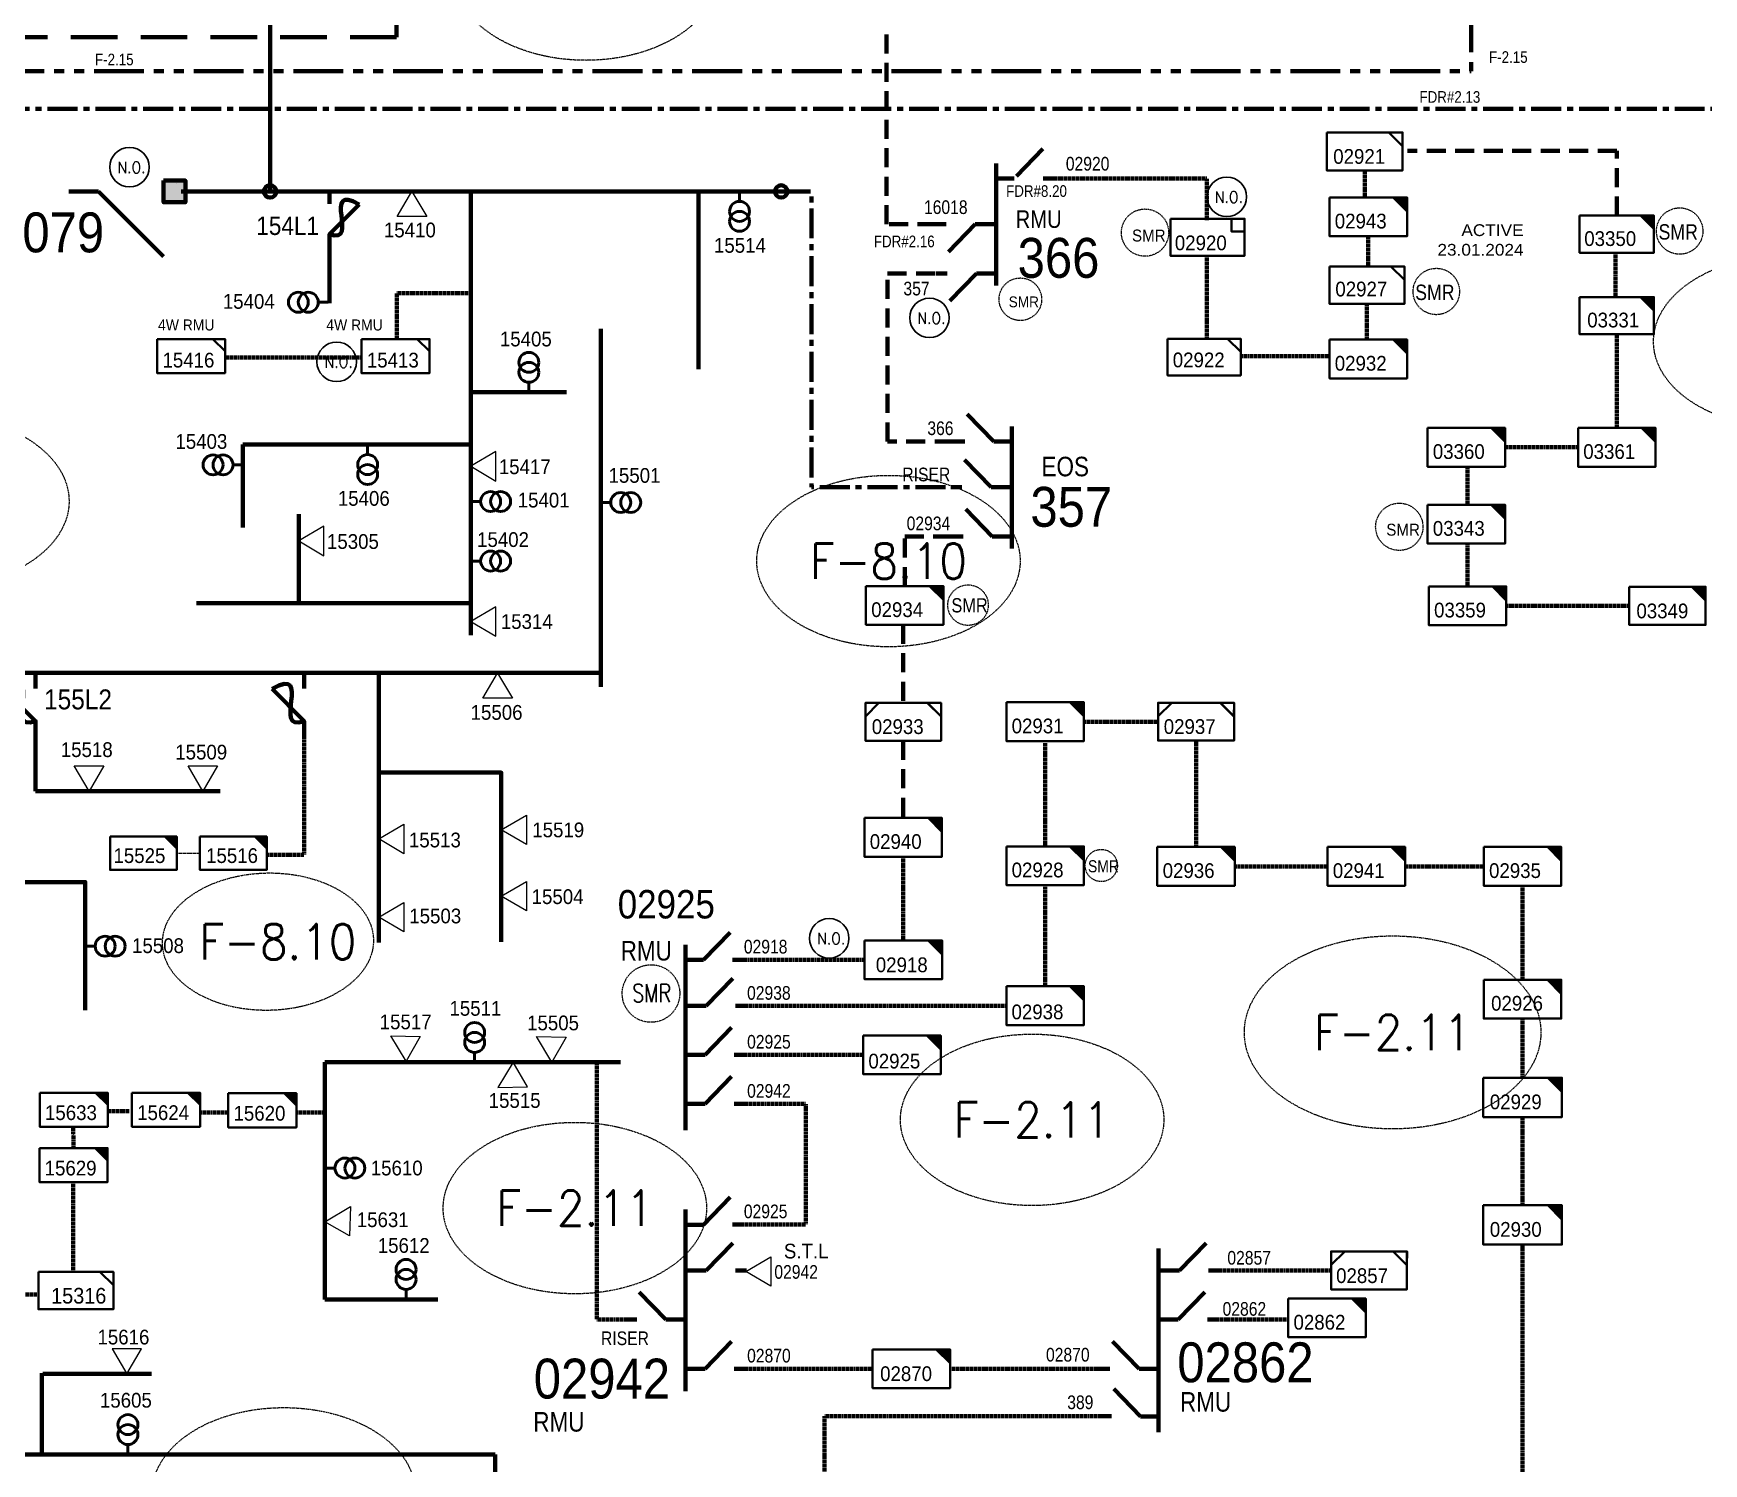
# Model space of a CAD drawing. Header units: metres. Extents: x 65984 to 144644, y -19036 to 23726.
# Drawn here: x 117517.2 to 117936, y 21149.4 to 21508 of the extents above; entities that cross this region are included whole.
import ezdxf
from ezdxf.enums import TextEntityAlignment as Align

# ---------------------------------------------------------------- set-up
doc = ezdxf.new("R2010")
doc.units = ezdxf.units.M
doc.header["$MEASUREMENT"] = 0
for name, pattern in [('( Center )', [2, 1.25, -0.25, 0.25, -0.25]), ('( Phantom )', [2.5, 1.25, -0.25, 0.25, -0.25, 0.25, -0.25]), ('DGN Style 3', [0.013877, 0, -0.013877]), ('HIDDEN2', [2381.25, 1587.5, -793.75])]:
    doc.linetypes.add(name, pattern=pattern)
doc.layers.get('0').update_dxf_attribs({"color": 95, "lineweight": 40})
for name, color, linetype, lineweight in [('ABS', 7, 'Continuous', 40), ('ABS NUMBER', 112, 'Continuous', 30), ('d_eos', 111, 'Continuous', 40), ('d_eos no', 121, 'Continuous', 40), ('d_fco', 5, 'Continuous', 40), ('d_fco text', 95, 'Continuous', 40), ('d_oh branch', 94, 'Continuous', 40), ('d_switch', 95, 'Continuous', 40), ('d_tf', 1, 'Continuous', 40), ('d_tf no', 6, 'Continuous', 40), ('d_tf_200', 1, 'Continuous', 40), ('d_ug cable', 95, 'Continuous', 40), ('d_ug main line', 95, 'Continuous', 40), ('d_unit sub', 7, 'Continuous', 40), ('FDR  1  16', 234, 'Continuous', 40), ('fedr no', 95, 'Continuous', 40), ('Level 37', 7, 'Continuous', 0), ('O H MAIN FEEDER', 4, 'Continuous', 100), ('SW N O', 114, 'Continuous', 30)]:
    doc.layers.add(name, color=color, linetype=linetype, lineweight=lineweight)
doc.styles.add('NASKHF', font='naskhf.shx', dxfattribs={"height": 8})
doc.styles.get("Standard").update_dxf_attribs({"font": 'txt.shx'})
doc.styles.add('Style-Arial', font='arial.ttf')
doc.styles.add('Style-ENGINEERING', font='ENGINEERING.shx')
doc.styles.add('Style-msdefault', font='msdefault.shx')
doc.styles.add('Style-STANDARD', font='STANDARD.shx')

# ---------------------------------------------------------------- blocks, each defined once
blk = doc.blocks.new('ABS2_1_1')
at = {"color": 0, "linetype": 'ByBlock', "lineweight": -2, "ltscale": 500}
for q in [(-29900, 43500), (0, 0)]:
    blk.add_line((0, 13600), q, dxfattribs=at)
at = {"color": 0, "linetype": 'ByBlock', "lineweight": -2, "ltscale": 500, "flags": 128}
for points in [[(5000, 43600), (-5000, 43600), (-5000, 53600), (5000, 53600)], [(3791, 49653), (3791, 49653), (3791, 49653)]]:
    blk.add_lwpolyline(points, close=True, dxfattribs=at)
at = {"color": 0, "linetype": 'ByBlock', "lineweight": -2, "ltscale": 500}
for points in [[(5000, 43600), (-5000, 43600), (5000, 53600), (-5000, 53600)], [(3791, 49653), (3791, 49653), (3791, 49653)]]:
    blk.add_solid(points, dxfattribs=at)
blk = doc.blocks.new('TFU_9')
at = {"layer": 'd_tf_200', "color": 1, "linetype": 'Continuous', "lineweight": 53}
blk.add_line((0, 10), (0, 0), dxfattribs=at)
for centre in [(0, 30), (0, 20)]:
    blk.add_circle(centre, 10, dxfattribs=at)
blk = doc.blocks.new('TF_8')
at = {"color": 0, "linetype": 'ByBlock', "lineweight": -2}
blk.add_line((6.3, 4.95), (9.9, 1.35), dxfattribs=at)
blk.add_3dface([(-10.1, 4.95), (9.9, 4.95), (9.9, -5.05), (-10.1, -5.05)], dxfattribs=at)
blk = doc.blocks.new('exist.us-1000kva')
at = {"color": 0, "linetype": 'ByBlock', "lineweight": -2, "flags": 128}
blk.add_lwpolyline([(39.99, 12.92), (32.8, 20), (40, 20)], close=True, dxfattribs=at)
at = {"color": 0, "linetype": 'ByBlock', "lineweight": -2, "extrusion": (0, 0, -1)}
blk.add_solid([(-39.99, 12.92), (-32.8, 20), (-40, 20)], dxfattribs=at)
at = {"color": 0, "linetype": 'ByBlock', "lineweight": -2, "xscale": 2, "yscale": 2}
blk.add_blockref('TF_8', (20.2, 10.1), dxfattribs=at)
blk = doc.blocks.new('TFU_39')
at = {"layer": 'd_tf_200', "color": 95, "linetype": 'Continuous', "lineweight": 53}
blk.add_line((0, 10), (0, 0), dxfattribs=at)
for centre in [(0, 30), (0, 20)]:
    blk.add_circle(centre, 10, dxfattribs=at)
blk = doc.blocks.new('TFU_44')
at = {"layer": 'd_tf_200', "color": 157, "linetype": 'Continuous', "lineweight": 53}
blk.add_line((0, 10), (0, 0), dxfattribs=at)
for centre in [(0, 30), (0, 20)]:
    blk.add_circle(centre, 10, dxfattribs=at)
blk = doc.blocks.new('*U746')
at = {"layer": 'd_fco', "color": 1, "linetype": 'Continuous', "lineweight": 100}
blk.add_line((-4.6, 4.21), (-10.13, 4.21), dxfattribs=at)
at = {"layer": 'd_fco', "color": 1, "linetype": 'Continuous', "lineweight": 100, "flags": 128}
blk.add_lwpolyline([(13.02, 4.21), (7.07, 4.21), (-4.4, -7.26)], dxfattribs=at)
at = {"layer": 'd_fco', "color": 1, "linetype": 'Continuous', "lineweight": 100}
blk.add_open_spline([(-4.4, -7.26), (-13, 7.69), (11.58, -7.67), (7.07, 4.21)], degree=3, dxfattribs=at)
blk = doc.blocks.new('*U892')
at = {"layer": 'SW N O', "color": 3}
blk.add_circle((0, 0), 16.8, dxfattribs=at)
at = {"layer": 'SW N O', "color": 3, "style": 'Style-STANDARD'}
blk.add_text('N.O.', height=9.6, dxfattribs=at).set_placement((1.7, -0.2), align=Align.MIDDLE_CENTER)
blk = doc.blocks.new('TF3')
at = {"color": 0, "linetype": 'ByBlock', "lineweight": -2}
for p, q in [((11.3, 9), (18.3, 9)), ((18.3, 9), (18.3, 2))]:
    blk.add_line(p, q, dxfattribs=at)
at = {"color": 0, "linetype": 'ByBlock', "lineweight": -2, "flags": 128}
blk.add_lwpolyline([(18.3, 2), (11.3, 2), (11.3, 9)], dxfattribs=at)
at = {"color": 0, "linetype": 'ByBlock', "lineweight": -2}
blk.add_3dface([(-21.7, 9), (18.3, 9), (18.3, -11), (-21.7, -11)], dxfattribs=at)
blk = doc.blocks.new('TRA1_198')
at = {"layer": 'd_tf', "color": 95, "linetype": 'Continuous', "lineweight": 0, "ltscale": 0.000258801, "extrusion": (0, 0, -1), "flags": 128}
blk.add_lwpolyline([(-10, -17), (0, 0), (10, -17)], close=True, dxfattribs=at)
blk = doc.blocks.new('TRA1_197')
at = {"layer": 'd_tf', "color": 95, "linetype": 'Continuous', "lineweight": 0, "ltscale": 0.000258801, "xscale": 1.000046566207833, "yscale": 1.000046566207833, "zscale": 1.000046566207833, "rotation": 180}
blk.add_blockref('TRA1_198', (0, 0), dxfattribs=at)
blk = doc.blocks.new('TRA1_218')
at = {"layer": 'd_tf', "color": 1, "linetype": 'Continuous', "lineweight": 0, "ltscale": 0.00031041, "flags": 128}
blk.add_lwpolyline([(10, -17), (0, 0), (-10, -17)], close=True, dxfattribs=at)
blk = doc.blocks.new('TRA1_217')
at = {"layer": 'd_tf', "color": 1, "linetype": 'Continuous', "lineweight": 0, "ltscale": 0.00031041, "xscale": 1.000046566207833, "yscale": 1.000046566207833, "zscale": 1.000046566207833, "rotation": 180}
blk.add_blockref('TRA1_218', (0, 0), dxfattribs=at)
blk = doc.blocks.new('TRA1_220')
at = {"layer": 'd_tf', "color": 95, "linetype": 'Continuous', "lineweight": 0, "ltscale": 0.00031021, "extrusion": (0, 0, -1), "flags": 128}
blk.add_lwpolyline([(-9.2, -17), (0, 0), (10.8, -17)], close=True, dxfattribs=at)
blk = doc.blocks.new('TRA1_219')
at = {"layer": 'd_tf', "color": 95, "linetype": 'Continuous', "lineweight": 0, "ltscale": 0.00031021, "xscale": 1.0000584026721, "yscale": 1.000058245312021, "zscale": 1.0000584026721, "rotation": 180.0000949812189}
blk.add_blockref('TRA1_220', (0, 0), dxfattribs=at)
blk = doc.blocks.new('TRA1_206')
at = {"layer": 'd_tf', "color": 157, "linetype": 'Continuous', "lineweight": 0, "ltscale": 0.00031041, "extrusion": (0, 0, -1), "flags": 128}
blk.add_lwpolyline([(-10, -17), (0, 0), (10, -17)], close=True, dxfattribs=at)
blk = doc.blocks.new('TRA1_205')
at = {"layer": 'd_tf', "color": 157, "linetype": 'Continuous', "lineweight": 0, "ltscale": 0.00031041, "xscale": 1.000046566207833, "yscale": 1.000046566207833, "zscale": 1.000046566207833, "rotation": 180}
blk.add_blockref('TRA1_206', (0, 0), dxfattribs=at)
blk = doc.blocks.new('*U2260')
at = {"layer": 'd_unit sub', "color": 1, "linetype": 'Continuous', "lineweight": 40, "flags": 128}
for points in [[(-9.48, 1.38), (-6.07, 4.73), (-9.48, 4.73)], [(9.49, 1.32), (6.02, 4.73), (9.5, 4.73)]]:
    blk.add_lwpolyline(points, close=True, dxfattribs=at)
at = {"layer": 'd_unit sub', "color": 1, "linetype": 'Continuous', "lineweight": 40, "xscale": 0.94866334575076, "yscale": 0.94866334575076, "zscale": 0.4267622666565712, "rotation": 359.9999999999999}
blk.add_blockref('TF_8', (0.1, 0.04), dxfattribs=at)
blk = doc.blocks.new('*U2363')
at = {"layer": 'd_unit sub', "color": 95, "linetype": 'Continuous', "lineweight": 40, "flags": 128}
for points in [[(-9.48, 1.38), (-6.07, 4.73), (-9.48, 4.73)], [(9.49, 1.32), (6.02, 4.73), (9.5, 4.73)]]:
    blk.add_lwpolyline(points, close=True, dxfattribs=at)
at = {"layer": 'd_unit sub', "color": 95, "linetype": 'Continuous', "lineweight": 40, "xscale": 0.9486633457507596, "yscale": 0.9486633457507596, "zscale": 0.4256207630495306, "rotation": 359.9999999999999}
blk.add_blockref('TF_8', (0.1, 0.04), dxfattribs=at)

msp = doc.modelspace()

# ---------------------------------------------------------------- linework, layer by layer
at = {"layer": 'd_eos', "color": 7, "linetype": 'Continuous', "lineweight": 211, "ltscale": 0.625574}
for p, q in [((117763.68, 21472.19), (117770.34, 21479.05)), ((117758.57, 21444.81), (117758.57, 21475.41)), ((117758.57, 21471.62), (117763.12, 21471.62)), ((117770.38, 21471.65), (117773.15, 21471.65)), ((117746.05, 21460.15), (117743.28, 21460.15)), ((117753.35, 21460.14), (117746.69, 21453.28)), ((117758.57, 21460.15), (117753.35, 21460.15)), ((117746.35, 21447.81), (117743.59, 21447.81)), ((117753.65, 21447.82), (117746.99, 21440.96)), ((117758.57, 21447.81), (117753.65, 21447.81)), ((117680.7, 21233.02), (117680.7, 21279.49)), ((117685.25, 21275.69), (117691.92, 21282.56)), ((117680.7, 21275.69), (117685.25, 21275.69)), ((117692.51, 21275.72), (117695.28, 21275.72)), ((117685.92, 21264.22), (117692.58, 21271.08)), ((117680.7, 21264.22), (117685.92, 21264.22)), ((117693.21, 21264.22), (117695.98, 21264.22)), ((117685.62, 21251.89), (117692.28, 21258.75)), ((117680.7, 21251.89), (117685.62, 21251.89)), ((117692.91, 21251.89), (117695.68, 21251.89)), ((117685.62, 21239.58), (117692.28, 21246.44)), ((117680.7, 21239.58), (117685.62, 21239.58)), ((117692.91, 21239.58), (117695.68, 21239.58)), ((117685.25, 21209.31), (117691.92, 21216.17)), ((117680.7, 21167.6), (117680.7, 21213.11)), ((117680.7, 21209.31), (117685.25, 21209.31)), ((117692.51, 21209.34), (117695.28, 21209.34)), ((117685.92, 21197.84), (117692.58, 21204.7)), ((117804.57, 21197.84), (117811.24, 21204.7)), ((117799.35, 21157.27), (117799.35, 21203.31)), ((117680.7, 21197.84), (117685.92, 21197.84)), ((117693.21, 21197.84), (117695.98, 21197.84)), ((117799.35, 21197.84), (117804.57, 21197.84)), ((117811.87, 21197.84), (117814.64, 21197.84)), ((117675.78, 21185.51), (117669.12, 21192.37)), ((117804.27, 21185.51), (117810.93, 21192.37)), ((117668.48, 21185.51), (117665.72, 21185.51)), ((117680.7, 21185.51), (117675.78, 21185.51)), ((117799.35, 21185.51), (117804.27, 21185.51)), ((117811.57, 21185.51), (117814.34, 21185.51)), ((117685.62, 21173.2), (117692.28, 21180.06)), ((117794.44, 21173.2), (117787.77, 21180.06)), ((117680.7, 21173.2), (117685.62, 21173.2)), ((117692.91, 21173.2), (117695.68, 21173.2)), ((117787.14, 21173.2), (117784.37, 21173.2)), ((117799.35, 21173.2), (117794.44, 21173.2)), ((117794.8, 21161.25), (117788.14, 21168.11)), ((117787.54, 21161.28), (117784.77, 21161.28)), ((117799.35, 21161.24), (117794.8, 21161.24))]:
    msp.add_line(p, q, dxfattribs=at)
at = {"layer": 'd_eos', "color": 1, "linetype": 'Continuous', "lineweight": 211, "ltscale": 0.625574}
for p, q in [((117757.99, 21405.69), (117751.33, 21412.55)), ((117762.55, 21378.88), (117762.55, 21409.48)), ((117750.73, 21405.72), (117747.96, 21405.72)), ((117762.55, 21405.68), (117757.99, 21405.68)), ((117757.33, 21394.22), (117750.67, 21401.08)), ((117750.03, 21394.21), (117747.27, 21394.21)), ((117762.55, 21394.21), (117757.33, 21394.21)), ((117757.63, 21381.88), (117750.97, 21388.74)), ((117750.34, 21381.88), (117747.57, 21381.88)), ((117762.55, 21381.88), (117757.63, 21381.88))]:
    msp.add_line(p, q, dxfattribs=at)
at = {"layer": 'd_oh branch', "color": 1, "linetype": 'Continuous', "lineweight": 100}
for p, q in [((117626.85, 21468.39), (117626.85, 21357.1)), ((117683.95, 21423.8), (117683.95, 21468.55)), ((117591.46, 21454.49), (117591.46, 21440.38)), ((117659.47, 21344.18), (117659.47, 21433.96)), ((117626.88, 21418.03), (117650.87, 21418.03)), ((117626.85, 21404.9), (117569.75, 21404.9)), ((117569.75, 21404.9), (117569.75, 21384.12)), ((117583.75, 21365.17), (117583.75, 21387.45)), ((117626.85, 21365.17), (117558.13, 21365.17)), ((117659.47, 21347.64), (117493.95, 21347.64)), ((117603.82, 21347.59), (117603.82, 21280.04)), ((117517.73, 21332.52), (117517.73, 21318.04)), ((117517.73, 21318.04), (117564.04, 21318.04))]:
    msp.add_line(p, q, dxfattribs=at)
at = {"layer": 'd_oh branch', "color": 95, "linetype": 'Continuous', "lineweight": 100}
for p, q in [((117590.31, 21250.09), (117590.31, 21190.59)), ((117664.41, 21250.09), (117590.31, 21250.09)), ((117590.31, 21190.59), (117618.63, 21190.59))]:
    msp.add_line(p, q, dxfattribs=at)
at = {"layer": 'd_oh branch', "color": 157, "linetype": 'Continuous', "lineweight": 100}
for p, q in [((117519.31, 21172.11), (117519.31, 21151.68)), ((117519.54, 21171.88), (117546.82, 21171.88)), ((117503.06, 21151.68), (117633.01, 21151.68)), ((117633.01, 21151.68), (117633.01, 21116.58))]:
    msp.add_line(p, q, dxfattribs=at)
at = {"layer": 'd_oh branch', "color": 1, "linetype": 'Continuous', "lineweight": 100, "flags": 128}
for points in [[(117603.82, 21322.66), (117634.53, 21322.66), (117634.53, 21280.22)], [(117493.95, 21295.23), (117530.2, 21295.23), (117530.2, 21263.06)]]:
    msp.add_lwpolyline(points, dxfattribs=at)
at = {"layer": 'd_ug cable', "color": 1, "linetype": 'DGN Style 3', "lineweight": 100}
for p, q in [((117913.94, 21453), (117913.94, 21441.91)), ((117735.32, 21280.58), (117735.32, 21301.58))]:
    msp.add_line(p, q, dxfattribs=at)
at = {"layer": 'd_ug cable', "color": 1, "linetype": 'HIDDEN2', "lineweight": 158, "ltscale": 0.003}
msp.add_line((117735.31, 21359.73), (117735.31, 21340.12), dxfattribs=at)
at = {"layer": 'd_ug cable', "color": 95, "linetype": 'DGN Style 3', "lineweight": 100}
for p, q in [((117780.6, 21335.43), (117799.22, 21335.43)), ((117770.89, 21304.18), (117770.89, 21330.01)), ((117808.73, 21330.67), (117808.73, 21304.01)), ((117818.45, 21299.16), (117841.7, 21299.16)), ((117861.14, 21299.16), (117880.89, 21299.16)), ((117770.89, 21269.08), (117770.89, 21294.46)), ((117890.6, 21270.7), (117890.6, 21294.3)), ((117890.6, 21246.16), (117890.6, 21260.99)), ((117725.29, 21251.89), (117695.68, 21251.89)), ((117566.15, 21237.41), (117558.94, 21237.41)), ((117590.31, 21237.41), (117583.14, 21237.41)), ((117890.6, 21214.2), (117890.6, 21236.29)), ((117814.34, 21185.51), (117831.86, 21185.51))]:
    msp.add_line(p, q, dxfattribs=at)
at = {"layer": 'd_ug cable', "color": 1, "linetype": 'DGN Style 3', "lineweight": 13}
msp.add_line((117553.15, 21302.43), (117558.97, 21302.43), dxfattribs=at)
at = {"layer": 'd_ug cable', "color": 234, "linetype": 'HIDDEN2', "lineweight": 158, "ltscale": 0.003}
msp.add_lwpolyline([(117743.65, 21460.15), (117731.14, 21460.15), (117731.14, 21568.37)], dxfattribs=at)
at = {"layer": 'd_ug cable', "color": 1, "linetype": 'HIDDEN2', "lineweight": 158, "ltscale": 0.003}
for points in [[(117914.22, 21462.32), (117914.22, 21478.53), (117861.75, 21478.53)], [(117747.96, 21405.72), (117731.38, 21405.72), (117731.38, 21447.81), (117744.44, 21447.81)], [(117735.68, 21369.44), (117735.68, 21381.88), (117748.11, 21381.88)], [(117735.31, 21330.63), (117735.31, 21311.3)]]:
    msp.add_lwpolyline(points, dxfattribs=at)
at = {"layer": 'd_ug cable', "color": 1, "linetype": 'DGN Style 3', "lineweight": 100, "flags": 128}
for points in [[(117773.15, 21471.65), (117811.41, 21471.65), (117811.41, 21461.18)], [(117851.01, 21466.88), (117851.01, 21473.67)], [(117851.91, 21449.58), (117851.91, 21457.17)], [(117811.41, 21452.25), (117811.41, 21431.5)], [(117626.85, 21442.87), (117608.3, 21442.87), (117608.3, 21431.38)], [(117851.59, 21431.58), (117851.59, 21440.18)], [(117914.22, 21432.58), (117914.22, 21409.09)], [(117599.72, 21426.77), (117565.28, 21426.77), (117565.28, 21426.77)], [(117819.99, 21427.1), (117842.2, 21427.1)], [(117904.51, 21404.23), (117886.22, 21404.23)], [(117876.81, 21389.83), (117876.81, 21399.37)], [(117876.81, 21369.35), (117876.81, 21380.11)], [(117886.52, 21364.49), (117917.36, 21364.49)], [(117585.08, 21331.44), (117585.08, 21302.08), (117575.7, 21302.08)]]:
    msp.add_lwpolyline(points, dxfattribs=at)
at = {"layer": 'd_ug cable', "color": 95, "linetype": 'DGN Style 3', "lineweight": 100, "flags": 128}
for points in [[(117725.6, 21275.72), (117695.22, 21275.72)], [(117761.17, 21264.22), (117695.98, 21264.22)], [(117658.48, 21250.09), (117658.48, 21185.51), (117665.72, 21185.51)], [(117541.25, 21237.76), (117535.86, 21237.76)], [(117695.68, 21239.58), (117710.85, 21239.58), (117710.85, 21209.34), (117695.28, 21209.34)], [(117527.19, 21233.91), (117527.25, 21228.51)], [(117890.6, 21204.33), (117890.6, 21127.11), (117767.17, 21127.11)], [(117842.6, 21197.84), (117814.64, 21197.84)], [(117695.68, 21173.2), (117727.63, 21173.2)], [(117747.06, 21173.2), (117784.37, 21173.2)], [(117784.77, 21161.28), (117715.59, 21161.28), (117715.59, 21137.82), (117674.63, 21137.82), (117674.63, 21111.72)]]:
    msp.add_lwpolyline(points, dxfattribs=at)
at = {"layer": 'd_ug cable', "color": 100, "linetype": 'DGN Style 3', "lineweight": 100, "flags": 128}
for points in [[(117527.2, 21197.68), (117527.2, 21219.89)], [(117518.29, 21191.84), (117506.1, 21191.84)]]:
    msp.add_lwpolyline(points, dxfattribs=at)
at = {"layer": 'd_ug cable', "color": 2, "linetype": 'DGN Style 3', "lineweight": 13}
for centre, radius in [((117795.94, 21458.06), 5.93), ((117929.99, 21458.45), 5.82), ((117764.68, 21441.35), 5.34), ((117868.97, 21443.3), 5.82), ((117859.69, 21384.3), 5.93), ((117751.56, 21364.65), 5.08), ((117784.97, 21299.37), 4.04)]:
    msp.add_circle(centre, radius, dxfattribs=at)
at = {"layer": 'd_ug cable', "color": 1, "linetype": 'DGN Style 3', "lineweight": 13}
msp.add_circle((117672.06, 21267.27), 7.22, dxfattribs=at)
at = {"layer": 'd_ug main line', "color": 1, "linetype": 'HIDDEN2', "lineweight": 140, "ltscale": 0.00735}
msp.add_lwpolyline([(117936.82, 21717.61), (117848.88, 21717.61), (117848.88, 21658.52), (117608.28, 21658.52), (117608.28, 21507.05), (117039.84, 21507.05)], dxfattribs=at)
at = {"layer": 'd_ug main line', "color": 251, "linetype": '( Phantom )', "lineweight": 158, "ltscale": 10, "flags": 128}
msp.add_lwpolyline([(117877.68, 21565.78), (117877.68, 21498.56), (115614.73, 21498.56)], dxfattribs=at)
at = {"layer": 'FDR  1  16', "color": 134, "linetype": '( Center )', "lineweight": 158, "ltscale": 6, "flags": 128}
msp.add_lwpolyline([(118008.26, 21489.06), (115614.73, 21489.06)], dxfattribs=at)
at = {"layer": 'FDR  1  16', "color": 1, "linetype": '( Center )', "lineweight": 158, "ltscale": 6, "flags": 128}
msp.add_lwpolyline([(117704.56, 21468.39), (117712.31, 21468.39), (117712.31, 21394.21), (117748.1, 21394.21)], dxfattribs=at)
at = {"layer": 'fedr no', "color": 82, "linetype": 'DGN Style 3', "lineweight": 13, "true_color": 0x1dc70e}
for centre, major_axis in [((117655.71, 21522.76), (33.02, 0)), ((117956.46, 21430.74), (33.02, 0)), ((117493.12, 21390.7), (33.02, 0)), ((117731.6, 21375.7), (33.02, 0)), ((117576.02, 21280.27), (26.45, 0.5)), ((117858.02, 21257.52), (37.17, 0)), ((117767.63, 21235.6), (33.02, 0)), ((117652.97, 21213.47), (33.02, 0))]:
    msp.add_ellipse(centre, major_axis=major_axis, ratio=0.651175, dxfattribs=at)
at = {"layer": 'fedr no', "color": 157, "linetype": 'DGN Style 3', "lineweight": 13}
msp.add_ellipse((117580, 21141.95), major_axis=(33.02, 0), ratio=0.651175, dxfattribs=at)
at = {"layer": 'O H MAIN FEEDER', "color": 1, "lineweight": 211, "ltscale": 30}
for p, q in [((117576.59, 21468.39), (117576.59, 21539.97)), ((117704.56, 21468.39), (117554.25, 21468.39))]:
    msp.add_line(p, q, dxfattribs=at)
at = {"layer": 'O H MAIN FEEDER', "color": 1, "lineweight": 211, "ltscale": 0.488306}
for centre in [(117576.54, 21468.39), (117704.72, 21468.39)]:
    msp.add_circle(centre, 1.55, dxfattribs=at)

# ---------------------------------------------------------------- block references
at = {"layer": 'ABS', "color": 7, "linetype": 'Continuous', "lineweight": 211, "ltscale": 0.812883, "xscale": 0.0005446322480400587, "yscale": -0.0005446322480400591, "zscale": 0.000360672857092237, "rotation": 90.00000000000031}
msp.add_blockref('ABS2_1_1', (117526.11, 21468.39), dxfattribs=at)
at = {"layer": 'd_fco', "color": 1, "linetype": 'Continuous', "lineweight": 100, "extrusion": (0, 0, -1), "xscale": 0.6456577119999998, "yscale": 0.6456577119999998, "zscale": 0.6456577119999998, "rotation": 270.0000000006002}
msp.add_blockref('*U746', (-117594.18, 21462.27), dxfattribs=at)
at = {"layer": 'd_fco', "color": 1, "linetype": 'Continuous', "lineweight": 100, "xscale": 0.7, "yscale": 0.7, "zscale": 0.7, "rotation": 270.0000000006002}
for p in [(117514.78, 21340.55), (117582.13, 21340.55)]:
    msp.add_blockref('*U746', p, dxfattribs=at)
at = {"layer": 'd_tf', "color": 1, "linetype": 'Continuous', "lineweight": 0, "ltscale": 0.00031041, "extrusion": (0, 0, -1), "xscale": 0.37, "yscale": 0.37, "zscale": 0.37}
for p, rotation in [((-117612.12, 21468.39), 180), ((-117633.6, 21347.63), 180), ((-117603.79, 21306.03), 90.00000000000001), ((-117634.53, 21308.31), 90.00000000000014), ((-117634.53, 21291.7), 90.00000000000001), ((-117603.79, 21286.41), 90.00000000000001)]:
    msp.add_blockref('TRA1_217', p, dxfattribs=dict(at, rotation=rotation))
at = {"layer": 'd_tf', "color": 1, "linetype": 'Continuous', "lineweight": 0, "ltscale": 0.00031041, "xscale": 0.37, "yscale": 0.37, "zscale": 0.37, "rotation": 269.9999999999999}
for p in [(117626.86, 21399.48), (117583.76, 21380.75), (117626.85, 21360.57)]:
    msp.add_blockref('TRA1_217', p, dxfattribs=at)
at = {"layer": 'd_tf', "color": 1, "linetype": 'Continuous', "lineweight": 0, "ltscale": 0.00031041, "extrusion": (0, 0, -1), "xscale": 0.37, "yscale": 0.37, "zscale": 0.37}
for p in [(-117531.16, 21318.05), (-117559.69, 21318.05)]:
    msp.add_blockref('TRA1_217', p, dxfattribs=at)
at = {"layer": 'd_tf', "color": 95, "linetype": 'Continuous', "lineweight": 0, "ltscale": 0.00031021, "extrusion": (0, 0, -1), "xscale": 0.3701317258283088, "yscale": 0.3701658824832781, "zscale": 0.3701317258283088}
for p, rotation in [((-117610.63, 21250.29), 1.422466428448328), ((-117647.19, 21250.09), 1.422466428448328), ((-117590.29, 21210.04), 91.42246642844832)]:
    msp.add_blockref('TRA1_219', p, dxfattribs=dict(at, rotation=rotation))
at = {"layer": 'd_tf', "color": 95, "linetype": 'Continuous', "lineweight": 0, "ltscale": 0.00031021, "xscale": 0.3701317258283088, "yscale": 0.3701658824832781, "zscale": 0.3701317258283088, "rotation": 181.4224664284483}
msp.add_blockref('TRA1_219', (117637.52, 21250.09), dxfattribs=at)
at = {"layer": 'd_tf', "color": 95, "linetype": 'Continuous', "lineweight": 0, "ltscale": 0.000258801, "extrusion": (0, 0, -1), "xscale": 0.37, "yscale": 0.37, "zscale": 0.37, "rotation": 89.99999999999997}
msp.add_blockref('TRA1_197', (-117695.82, 21197.57), dxfattribs=at)
at = {"layer": 'd_tf', "color": 157, "linetype": 'Continuous', "lineweight": 0, "ltscale": 0.00031041, "xscale": 0.37, "yscale": 0.37, "zscale": 0.37, "rotation": 359.9999999999999}
msp.add_blockref('TRA1_205', (117540.61, 21171.89), dxfattribs=at)
at = {"layer": 'd_tf no', "color": 2, "linetype": 'Continuous', "lineweight": 40, "xscale": 0.9393955665641408, "yscale": 0.9393955665641408, "zscale": 0.4182270213234395, "rotation": 359.9999999999999}
msp.add_blockref('TF_8', (117851.68, 21444.92), dxfattribs=at)
at = {"layer": 'd_tf_200', "color": 1, "linetype": 'Continuous', "lineweight": 53, "extrusion": (0, 0, -1), "xscale": 0.25, "yscale": 0.25, "zscale": 0.25}
for p, rotation in [((-117694.26, 21468.39), 180), ((-117659.47, 21390.39), 89.99999999999997)]:
    msp.add_blockref('TFU_9', p, dxfattribs=dict(at, rotation=rotation))
at = {"layer": 'd_tf_200', "color": 1, "linetype": 'Continuous', "lineweight": 53, "xscale": 0.25, "yscale": 0.25, "zscale": 0.25}
for p, rotation in [((117591.13, 21440.6), 90), ((117641.44, 21418.03), 359.9999999999999), ((117601.01, 21404.9), 179.9999999999999), ((117569.75, 21399.82), 89.99999999999991), ((117626.85, 21390.63), 269.9999999999999), ((117626.85, 21375.7), 269.9999999999999), ((117530.2, 21279.14), 269.9999999999999)]:
    msp.add_blockref('TFU_9', p, dxfattribs=dict(at, rotation=rotation))
at = {"layer": 'd_tf_200', "color": 95, "linetype": 'Continuous', "lineweight": 53, "xscale": 0.25, "yscale": 0.25, "zscale": 0.25, "rotation": 359.9999999999999}
for p in [(117627.84, 21250.01), (117610.65, 21190.59)]:
    msp.add_blockref('TFU_39', p, dxfattribs=at)
at = {"layer": 'd_tf_200', "color": 95, "linetype": 'Continuous', "lineweight": 53, "extrusion": (0, 0, -1), "xscale": 0.25, "yscale": 0.25, "zscale": 0.25, "rotation": 89.99999999999987}
msp.add_blockref('TFU_39', (-117590.31, 21223.51), dxfattribs=at)
at = {"layer": 'd_tf_200', "color": 157, "linetype": 'Continuous', "lineweight": 53, "xscale": 0.25, "yscale": 0.25, "zscale": 0.25, "rotation": 359.9999999999999}
msp.add_blockref('TFU_44', (117540.9, 21151.68), dxfattribs=at)
at = {"layer": 'd_unit sub', "color": 1, "linetype": 'Continuous', "lineweight": 40, "rotation": 359.9999999999999}
for name, p, xscale, yscale, zscale in [('TF_8', (117851.11, 21478.47), 0.9512017623743463, 0.9512017623743463, 0.4182270213234395), ('TF_8', (117556.83, 21427.16), 0.8535245333131425, 0.8535245333131425, 0.4267622666565712), ('TF_8', (117608.09, 21427.16), 0.8535245333131425, 0.8535245333131425, 0.4267622666565712), ('TF_8', (117810.86, 21426.9), 0.9177707428213918, 0.9177707428213918, 0.4267622666565712), ('exist.us-1000kva', (117917.36, 21359.71), 0.4779477911772489, 0.4779477911772489, 0.4267622666565712), ('exist.us-1000kva', (117536.42, 21298.25), 0.4182270213234395, 0.4182270213234395, 0.4182270213234395), ('exist.us-1000kva', (117558.97, 21298.25), 0.4182270213234395, 0.4182270213234395, 0.4182270213234395)]:
    msp.add_blockref(name, p, dxfattribs=dict(at, xscale=xscale, yscale=yscale, zscale=zscale))
at = {"layer": 'd_unit sub', "color": 1, "linetype": 'Continuous', "lineweight": 40, "zscale": 0.4267622666565712}
for p, xscale, yscale in [((117842.2, 21457.17), 0.4857784746728116, 0.4857784746728116), ((117904.89, 21432.58), 0.4663530727014038, 0.4663530727014038), ((117842.2, 21421.51), 0.4857784746728116, 0.4857784746728116), ((117866.78, 21399.37), 0.4857784746728116, 0.4857784746728116), ((117904.51, 21399.37), 0.4857784746728116, 0.4857784746728116), ((117866.78, 21380.11), 0.4857784746728116, 0.4857784746728116), ((117725.96, 21359.73), 0.4857784746728116, 0.4857784746728116), ((117867.09, 21359.64), 0.4857784746728116, 0.4857784746728116), ((117725.59, 21301.58), 0.4857784746728116, 0.4857784746728116), ((117725.6, 21270.87), 0.4857784746728116, 0.4857784746728116)]:
    msp.add_blockref('exist.us-1000kva', p, dxfattribs=dict(at, xscale=xscale, yscale=yscale))
at = {"layer": 'd_unit sub', "color": 2, "linetype": 'Continuous', "lineweight": 40, "xscale": 0.4652335284172561, "yscale": 0.4652335284172561, "zscale": 0.1300771388769227, "rotation": 359.9999999999999}
msp.add_blockref('TF3', (117812.38, 21457.37), dxfattribs=at)
at = {"layer": 'd_unit sub', "color": 2, "linetype": 'Continuous', "lineweight": 40, "zscale": 0.4267622666565712}
for p, xscale, yscale in [((117904.89, 21453), 0.4663530727014038, 0.4663530727014038), ((117761.17, 21294.46), 0.4857784746728116, 0.4857784746728116)]:
    msp.add_blockref('exist.us-1000kva', p, dxfattribs=dict(at, xscale=xscale, yscale=yscale))
at = {"layer": 'd_unit sub', "color": 1, "linetype": 'Continuous', "lineweight": 40}
msp.add_blockref('*U2260', (117735.3, 21335.39), dxfattribs=at)
at = {"layer": 'd_unit sub', "color": 95, "linetype": 'Continuous', "lineweight": 40}
for name, p, xscale, yscale, zscale in [('exist.us-1000kva', (117761.17, 21330.57), 0.4857784746728116, 0.4857784746728116, 0.4267622666565712), ('*U2363', (117808.73, 21335.44), 1.002681973498806, 1.002681973498806, 1.002681973498806), ('exist.us-1000kva', (117799.02, 21294.3), 0.4857784746728116, 0.4857784746728116, 0.4267622666565712), ('exist.us-1000kva', (117841.7, 21294.3), 0.4857784746728116, 0.4857784746728116, 0.4267622666565712), ('exist.us-1000kva', (117880.89, 21294.3), 0.4857784746728116, 0.4857784746728116, 0.4267622666565712), ('exist.us-1000kva', (117880.89, 21260.99), 0.4857784746728116, 0.4857784746728116, 0.4267622666565712), ('exist.us-1000kva', (117761.17, 21259.36), 0.4857784746728116, 0.4857784746728116, 0.4267622666565712), ('exist.us-1000kva', (117725.29, 21247.03), 0.4857784746728116, 0.4857784746728116, 0.4267622666565712), ('*U2363', (117852.1, 21197.85), 1.002681973498806, 1.002681973498806, 1.002681973498806), ('exist.us-1000kva', (117831.86, 21181.07), 0.4857784746728116, 0.4857784746728116, 0.4267622666565712), ('exist.us-1000kva', (117727.63, 21168.34), 0.4857784746728116, 0.4857784746728116, 0.4267622666565712)]:
    msp.add_blockref(name, p, dxfattribs=dict(at, xscale=xscale, yscale=yscale, zscale=zscale))
at = {"layer": 'd_unit sub', "color": 95, "linetype": 'Continuous', "lineweight": 40, "zscale": 0.4267622666565712, "rotation": 359.9999999999999}
for p, xscale, yscale in [((117880.73, 21236.29), 0.4935274653903199, 0.4935274653903199), ((117518.79, 21233.87), 0.4267622666565712, 0.4267622666565712), ((117541.91, 21233.87), 0.4267622666565712, 0.4267622666565712), ((117566.07, 21233.72), 0.4267622666565712, 0.4267622666565712), ((117518.71, 21219.98), 0.4267622666565712, 0.4267622666565712), ((117880.73, 21204.33), 0.4935274653903199, 0.4935274653903199)]:
    msp.add_blockref('exist.us-1000kva', p, dxfattribs=dict(at, xscale=xscale, yscale=yscale))
at = {"layer": 'd_unit sub', "color": 100, "linetype": 'Continuous', "lineweight": 40, "xscale": 0.9388769866444568, "yscale": 0.9388769866444568, "zscale": 0.4694384933222284, "rotation": 359.9999999999999}
msp.add_blockref('TF_8', (117527.96, 21192.84), dxfattribs=at)
at = {"layer": 'SW N O', "color": 3, "xscale": 0.2950694635422144, "yscale": 0.2950694635422144, "zscale": 0.2950694635422144}
for p in [(117541.3, 21474.48), (117816.46, 21467.03), (117741.88, 21436.68), (117593.24, 21425.67), (117716.75, 21281.11)]:
    msp.add_blockref('*U892', p, dxfattribs=at)

# ---------------------------------------------------------------- texts
at = {"color": 4, "insert": (117890.86, 21452.24), "char_height": 2.9518, "width": 56.8414, "attachment_point": 9}
msp.add_mtext('\\FENGINEERING;\\H1x;\\W1.09375;ACTIVE\\P23.01.2024', dxfattribs=at)
at = {"layer": 'ABS NUMBER', "color": 7, "lineweight": 140, "style": 'Style-Arial', "width": 0.88}
msp.add_text('079', height=10, dxfattribs=at).set_placement((117514.43, 21463.12), align=Align.TOP_LEFT)
at = {"layer": 'd_eos no', "color": 7, "linetype": 'Continuous', "lineweight": 140, "style": 'Style-Arial', "width": 0.88}
for s, height, p in [('366', 10, (117784.5, 21456.73)), ('357', 10, (117787.7, 21394.31)), ('02925', 7.127, (117688.08, 21293.22)), ('02862', 10, (117838.21, 21179.8)), ('02942', 10, (117676.84, 21175.72))]:
    msp.add_text(s, height=height, dxfattribs=at).set_placement(p, align=Align.TOP_RIGHT)
at = {"layer": 'd_fco text', "color": 1, "linetype": 'Continuous', "lineweight": 80, "style": 'Style-msdefault', "width": 0.916667}
for s, height, p in [('154L1', 4.61, (117573.09, 21457.47)), ('155L2', 4.998, (117519.87, 21338.52))]:
    msp.add_text(s, height=height, dxfattribs=at).set_placement(p)
at = {"layer": 'd_switch', "color": 7, "linetype": 'Continuous', "lineweight": 13, "style": 'Style-msdefault', "width": 0.857143}
for s, p in [('F-2.15', (117532.65, 21502.93)), ('F-2.15', (117882.2, 21503.54)), ('FDR#2.13', (117864.75, 21493.54))]:
    msp.add_text(s, height=2.92, dxfattribs=at).set_placement(p, align=Align.TOP_LEFT)
at = {"layer": 'd_switch', "color": 2, "linetype": 'Continuous', "lineweight": 30, "style": 'Style-msdefault', "width": 0.857143}
for s, p in [('FDR#8.20', (117761.1, 21469.94)), ('FDR#2.16', (117727.94, 21457.31))]:
    msp.add_text(s, height=2.92, dxfattribs=at).set_placement(p, align=Align.TOP_LEFT)
at = {"layer": 'd_switch', "color": 234, "linetype": 'Continuous', "lineweight": 30, "style": 'Style-ENGINEERING', "width": 0.857143}
msp.add_text('16018', height=3.43, rotation=0.0004, dxfattribs=at).set_placement((117751.44, 21466.16), align=Align.TOP_RIGHT)
at = {"layer": 'd_switch', "color": 95, "linetype": 'Continuous', "lineweight": 30, "style": 'Style-ENGINEERING', "width": 0.857143}
for s, rotation, p in [('357', 0.0004, (117741.92, 21445.75)), ('RISER', 360, (117671.54, 21182.54))]:
    msp.add_text(s, height=3.43, rotation=rotation, dxfattribs=at).set_placement(p, align=Align.TOP_RIGHT)
at = {"layer": 'd_switch', "color": 1, "linetype": 'Continuous', "lineweight": 30, "style": 'Style-ENGINEERING', "width": 0.857143}
for s, p in [('366', (117747.91, 21410.73)), ('RISER', (117747.1, 21399.13)), ('02934', (117747.1, 21386.87))]:
    msp.add_text(s, height=3.43, rotation=0.0004, dxfattribs=at).set_placement(p, align=Align.TOP_RIGHT)
at = {"layer": 'd_switch', "color": 1, "linetype": 'Continuous', "lineweight": 30, "ltscale": 0.729, "style": 'Style-ENGINEERING', "width": 0.857143}
msp.add_text('SMR', height=3.577, rotation=0.0023, dxfattribs=at).set_placement((117747.38, 21366.4), align=Align.TOP_LEFT)
at = {"layer": 'd_switch', "color": 1, "linetype": 'Continuous', "lineweight": 30, "style": 'Style-ENGINEERING', "width": 0.857143}
msp.add_text('SMR', height=3.033, rotation=0.0026, dxfattribs=at).set_placement((117781.64, 21300.7), align=Align.TOP_LEFT)
at = {"layer": 'd_switch', "color": 95, "linetype": 'Continuous', "lineweight": 30, "style": 'Style-ENGINEERING', "width": 0.857143}
for s, p in [('02918', (117695.34, 21280.74)), ('02938', (117696.15, 21269.14)), ('02925', (117696.16, 21256.88)), ('02942', (117696.16, 21244.57)), ('02925', (117695.34, 21214.36)), ('02942', (117702.99, 21199.18))]:
    msp.add_text(s, height=3.43, rotation=359.9996, dxfattribs=at).set_placement(p, align=Align.TOP_LEFT)
for s, rotation, p in [('02857', 0.0004, (117816.58, 21199.29)), ('02862', 360, (117815.38, 21186.48))]:
    msp.add_text(s, height=3.43, rotation=rotation, dxfattribs=at).set_placement(p)
msp.add_text('389', height=3.43, rotation=359.9993, dxfattribs=at).set_placement((117782.99, 21163.06), align=Align.RIGHT)
at = {"layer": 'd_switch', "color": 234, "linetype": 'Continuous', "lineweight": 30, "insert": (117787.01, 21477.05), "char_height": 3.43, "attachment_point": 3, "rotation": 0.0004, "style": 'NASKHF'}
msp.add_mtext('\\FENGINEERING;\\H1x;\\W0.857143;02920\\P', dxfattribs=at)
at = {"layer": 'd_switch', "color": 95, "linetype": 'Continuous', "lineweight": 30, "char_height": 3.43, "style": 'NASKHF'}
for insert, attachment_point, rotation in [((117782.04, 21174.95), 9, 359.9993), ((117696.16, 21178.19), 1, 359.9996)]:
    msp.add_mtext('\\FENGINEERING;\\H1x;\\W0.857143;02870\\P', dxfattribs=dict(at, insert=insert, attachment_point=attachment_point, rotation=rotation))
at = {"layer": 'd_tf no', "color": 1, "linetype": 'Continuous', "lineweight": 40, "style": 'Style-msdefault', "width": 0.945946}
for s, height, p in [('02921', 3.7, (117843.13, 21479.01)), ('02943', 3.7, (117843.51, 21462.8)), ('SMR', 2.997, (117792.67, 21458.83)), ('SMR', 2.697, (117761.75, 21442.05)), ('03331', 3.7, (117906.82, 21437.99)), ('02922', 3.7, (117802.89, 21427.99)), ('02932', 3.7, (117843.51, 21427.15)), ('03360', 3.7, (117868.1, 21405.01)), ('03361', 3.7, (117905.82, 21405.01)), ('SMR', 2.997, (117856.43, 21385.07)), ('03343', 3.7, (117868.1, 21385.75)), ('02934', 3.7, (117727.28, 21365.37)), ('03359', 3.7, (117868.41, 21365.27)), ('03349', 3.7, (117919.15, 21365.05)), ('02933', 3.7, (117727.42, 21336.04)), ('02940', 3.7, (117726.91, 21307.22)), ('02918', 3.7, (117728.43, 21276.32))]:
    msp.add_text(s, height=height, dxfattribs=at).set_placement(p, align=Align.TOP_LEFT)
at = {"layer": 'd_tf no', "color": 1, "linetype": 'DGN Style 3', "lineweight": 40, "style": 'Style-msdefault', "width": 0.945946}
for s, p in [('15410', (117605.09, 21460.57)), ('15514', (117687.85, 21456.71)), ('15404', (117564.7, 21442.66)), ('15405', (117634.17, 21433.23)), ('15416', (117549.57, 21427.94)), ('15413', (117600.82, 21427.94)), ('15403', (117552.81, 21407.54)), ('15417', (117633.91, 21401.2)), ('15501', (117661.42, 21399.03)), ('15406', (117593.54, 21393.27)), ('15401', (117638.64, 21392.84)), ('15305', (117590.81, 21382.46)), ('15402', (117628.45, 21382.94)), ('15314', (117634.41, 21362.39)), ('15506', (117626.83, 21339.61)), ('15518', (117524.07, 21330.27)), ('15509', (117552.77, 21329.65)), ('15519', (117642.29, 21310.15)), ('15513', (117611.36, 21307.62)), ('15525', (117537.28, 21303.7)), ('15516', (117560.5, 21303.7)), ('15504', (117642.13, 21293.41)), ('15503', (117611.45, 21288.57)), ('15508', (117541.94, 21281.12))]:
    msp.add_text(s, height=3.7, dxfattribs=at).set_placement(p, align=Align.TOP_LEFT)
at = {"layer": 'd_tf no', "color": 2, "linetype": 'Continuous', "lineweight": 40, "style": 'Style-msdefault', "width": 0.945946}
for s, p in [('02920', (117803.41, 21457.34)), ('03350', (117906.07, 21458.41)), ('02928', (117762.49, 21300.1))]:
    msp.add_text(s, height=3.7, dxfattribs=at).set_placement(p, align=Align.TOP_LEFT)
at = {"layer": 'd_tf no', "color": 121, "linetype": 'Continuous', "lineweight": 40, "style": 'Style-msdefault', "width": 0.945946}
msp.add_text('02927', height=3.7, dxfattribs=at).set_placement((117843.66, 21445.76), align=Align.TOP_LEFT)
at = {"layer": 'd_tf no', "color": 9, "linetype": 'DGN Style 3', "lineweight": 40, "style": 'Style-msdefault', "width": 0.945946}
for p in [(117548.45, 21436.28), (117590.65, 21436.28)]:
    msp.add_text('4W RMU', height=2.76, dxfattribs=at).set_placement(p, align=Align.TOP_LEFT)
at = {"layer": 'd_tf no', "color": 95, "linetype": 'Continuous', "lineweight": 40, "style": 'Style-msdefault', "width": 0.945946}
for s, p in [('02931', (117762.49, 21336.21)), ('02937', (117800.63, 21336.06)), ('02936', (117800.36, 21299.94)), ('02941', (117843.02, 21299.94)), ('02935', (117882.2, 21299.94)), ('02926', (117882.71, 21266.67)), ('02938', (117762.46, 21264.51)), ('02925', (117726.57, 21252.18)), ('02929', (117882.39, 21241.95)), ('02930', (117882.39, 21209.98)), ('02857', (117843.85, 21198.38)), ('02862', (117833.17, 21186.7)), ('02870', (117729.52, 21173.8))]:
    msp.add_text(s, height=3.7, dxfattribs=at).set_placement(p, align=Align.TOP_LEFT)
at = {"layer": 'd_tf no', "color": 95, "linetype": 'DGN Style 3', "lineweight": 40, "style": 'Style-msdefault', "width": 0.945946}
for s, p in [('15511', (117621.53, 21265.4)), ('15517', (117604.03, 21262.01)), ('15505', (117640.99, 21261.75)), ('15515', (117631.36, 21242.3)), ('15633', (117520.1, 21239.25)), ('15624', (117543.22, 21239.25)), ('15620', (117567.38, 21239.09)), ('15629', (117520.02, 21225.35)), ('15610', (117601.79, 21225.37)), ('15631', (117598.28, 21212.4)), ('15612', (117603.55, 21205.95))]:
    msp.add_text(s, height=3.7, dxfattribs=at).set_placement(p, align=Align.TOP_LEFT)
at = {"layer": 'd_tf no', "color": 95, "linetype": 'Continuous', "lineweight": 40, "style": 'Style-msdefault', "width": 0.945946}
msp.add_text('S.T.L', height=3.7, dxfattribs=at).set_placement((117716.57, 21204.54), align=Align.TOP_RIGHT)
at = {"layer": 'd_tf no', "color": 157, "linetype": 'DGN Style 3', "lineweight": 40, "style": 'Style-msdefault', "width": 0.945946}
for s, p in [('15616', (117533.27, 21182.98)), ('15605', (117533.88, 21167.14))]:
    msp.add_text(s, height=3.7, dxfattribs=at).set_placement(p, align=Align.TOP_LEFT)
at = {"layer": 'd_unit sub', "color": 100, "linetype": 'Continuous', "lineweight": 40, "style": 'Style-msdefault', "width": 0.945946}
msp.add_text('15316', height=3.934, dxfattribs=at).set_placement((117521.65, 21193.46), align=Align.TOP_LEFT)
at = {"layer": 'fedr no', "color": 6, "linetype": 'Continuous', "lineweight": 40, "char_height": 8.852, "attachment_point": 5, "style": 'Style-STANDARD'}
for s, insert in [('F-8.10\\P', (117731.6, 21375.7)), ('F-8.10\\P', (117578.49, 21280.27)), ('F-2.11', (117858.02, 21257.52)), ('F-2.11', (117767.63, 21235.6)), ('F-2.11', (117652.97, 21213.47))]:
    msp.add_mtext(s, dxfattribs=dict(at, insert=insert))
at = {"layer": 'Level 37', "color": 7, "linetype": 'Continuous', "lineweight": 100, "ltscale": 0.9, "style": 'Style-msdefault', "width": 0.86}
msp.add_text('RMU', height=4.41, rotation=0.0004, dxfattribs=at).set_placement((117775.04, 21463.66), align=Align.TOP_RIGHT)
at = {"layer": 'Level 37', "color": 1, "linetype": 'Continuous', "lineweight": 13, "style": 'Style-msdefault', "width": 0.86}
for p in [(117934.56, 21456.31), (117873.54, 21441.16)]:
    msp.add_text('SMR', height=3.859, rotation=359.9996, dxfattribs=at).set_placement(p, align=Align.RIGHT)
at = {"layer": 'Level 37', "color": 7, "linetype": 'Continuous', "lineweight": 100, "style": 'Style-msdefault', "width": 0.86}
for s, p in [('EOS', (117781.88, 21401.86)), ('RMU', (117677.29, 21280.44)), ('RMU', (117817.54, 21167.33)), ('RMU', (117655.38, 21162.33))]:
    msp.add_text(s, height=4.9, rotation=0.0004, dxfattribs=at).set_placement(p, align=Align.TOP_RIGHT)
at = {"layer": 'Level 37', "color": 2, "linetype": 'Continuous', "lineweight": 13, "style": 'Style-STANDARD', "width": 0.854701}
msp.add_text('SMR', height=4.494, dxfattribs=at).set_placement((117672.24, 21267.38), align=Align.MIDDLE_CENTER)

doc.saveas('drawing.dxf')
